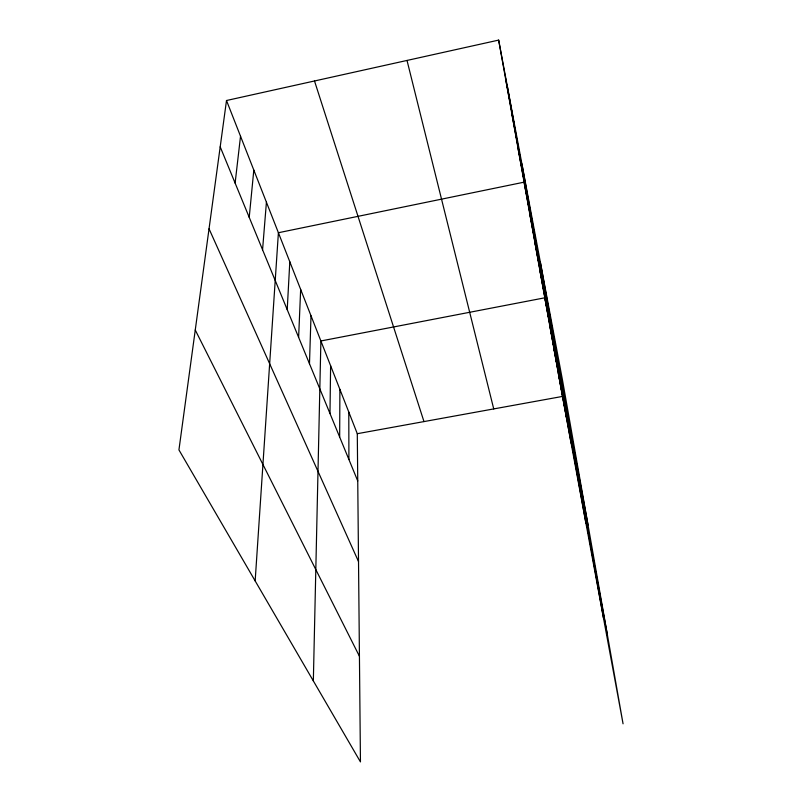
<?xml version="1.0" encoding="UTF-8"?>
<svg xmlns="http://www.w3.org/2000/svg" width="802" height="802" viewBox="0 0 802 802"><rect width="100%" height="100%" fill="white"/><g stroke="black" fill="none" stroke-linecap="round" stroke-linejoin="round"><path stroke-width="1.2" d="M339.667 437.04L339.898 389.401M329.983 413.521L330.614 365.732M313.341 680.928L320.89 340.97L544.809 297.803L607.475 635.374M309.482 363.727L311.006 315.787M298.625 337.361L300.66 289.422M287.216 309.642L289.803 261.763M255.156 580.919L278.404 232.73L524.097 182.164L588.077 525.27M262.565 249.763L266.424 202.214M249.221 217.352L253.813 170.094M235.116 183.097L240.53 136.24M226.505 100.511L178.936 449.902L360.449 761.9L357.291 433.702L226.505 100.511L498.664 40.1L562.392 379.546L623.064 723.815L562.463 396.429L498.664 40.1M357.291 433.702L562.463 396.429M195.257 330.013L359.426 656.247M209.041 228.801L358.524 561.58M220.199 146.846L357.742 480.959M314.504 80.982L423.977 421.591M407.015 60.441L493.731 408.92M505.551 78.576L514.032 123.839M512.067 114.967L520.648 160.831M518.242 149.453L526.894 195.768M529.661 213.242L538.403 260.169M534.954 242.805L543.716 289.903M539.997 270.956L548.768 318.153M549.53 324.198L558.292 371.406M554.042 349.371L562.783 396.519M558.342 373.431L567.054 420.469M507.024 84.631L571.144 443.326M540.347 262.124L603.475 617.981M521.881 163.758L585.991 523.516M348.79 412.038L348.91 459.496"/></g></svg>
